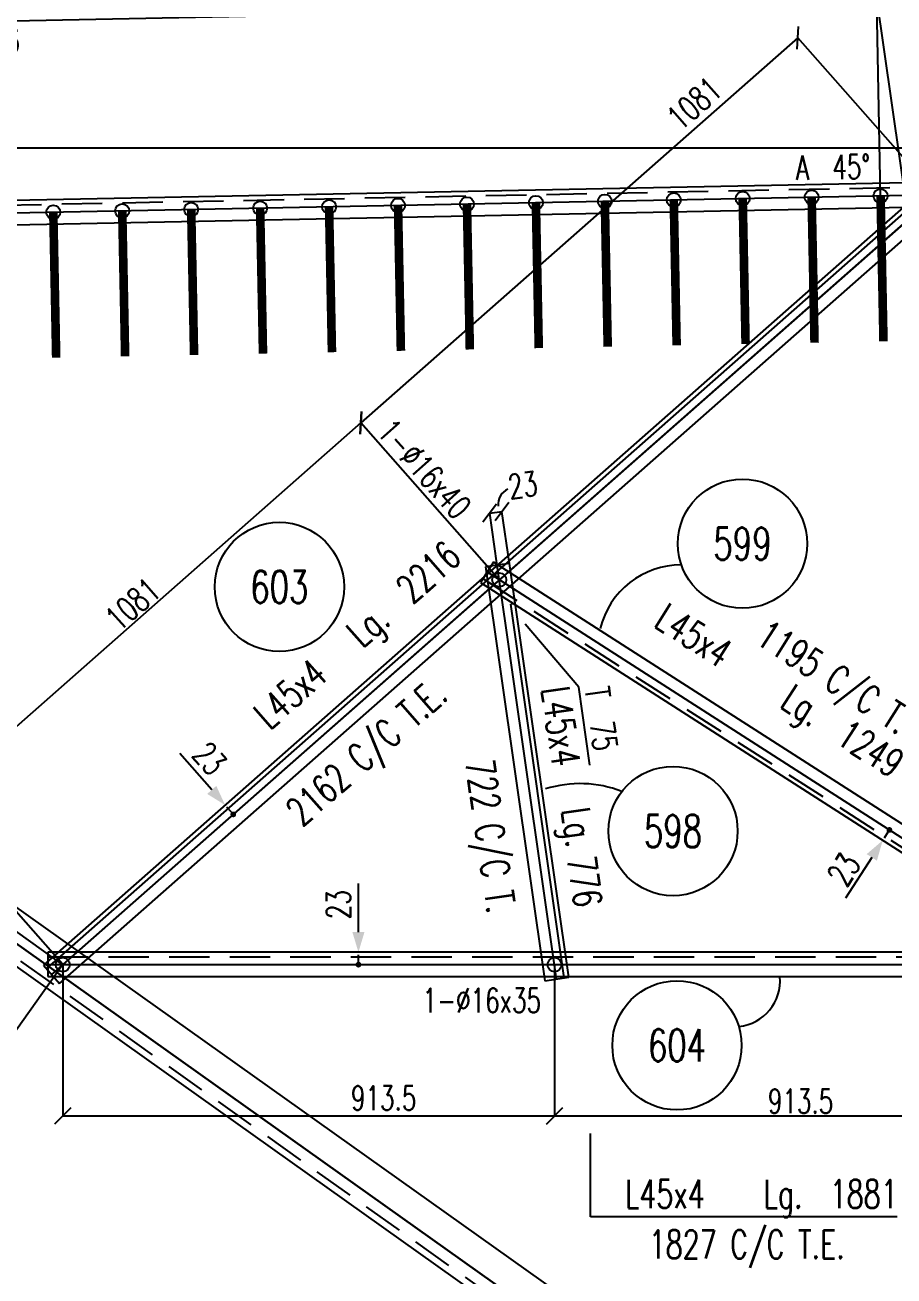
# Model space of a CAD drawing. Extents: x 45791 to 57956, y -56371 to -47761.
# Drawn here: x 50280 to 51893, y -51365 to -49043 of the extents above; entities that cross this region are included whole.
import ezdxf
from ezdxf.enums import TextEntityAlignment as Align

# ---------------------------------------------------------------- set-up
doc = ezdxf.new("R2010")
doc.units = 0
doc.header["$LTSCALE"] = 150
doc.header["$MEASUREMENT"] = 0
doc.linetypes.add('DASHED', pattern=[0.75, 0.5, -0.25])
doc.layers.get('0').update_dxf_attribs({"linetype": 'CONTINUOUS'})
for name, color, linetype in [('ASSI', 3, 'CONTINUOUS'), ('BOLLINI_1', 7, 'CONTINUOUS'), ('FORI', 2, 'CONTINUOUS'), ('LINEA_ANG', 2, 'CONTINUOUS'), ('LS', 7, 'CONTINUOUS'), ('QT_MAL', 7, 'CONTINUOUS'), ('QT_MPR', 7, 'CONTINUOUS'), ('TRAT-Y', 7, 'DASHED')]:
    doc.layers.add(name, color=color, linetype=linetype)
doc.styles.add('QUOTE', font='ROMANS8.SHX', dxfattribs={"width": 0.7})
doc.styles.add('RQL', font='ROMANS8.SHX', dxfattribs={"width": 0.7})
doc.styles.add('RS', font='ROMANS8.shx', dxfattribs={"width": 0.7})
doc.styles.get("Standard").update_dxf_attribs({"font": 'ROMANS8.SHX', "width": 0.7})
doc.dimstyles.new('FRECCE1', dxfattribs={"dimtxt": 45, "dimasz": 5, "dimexe": 0, "dimexo": 0, "dimgap": 1, "dimtad": 1, "dimdec": 0, "dimzin": 0, "dimdsep": 46, "dimtxsty": 'RS', "dimblk1": 'QUOTP', "dimblk2": 'QUOTF', "dimsah": 1, "dimcen": 0, "dimclrd": 2, "dimclre": 2, "dimclrt": 7, "dimadec": 0, "dimazin": 0, "dimtfac": 1, "dimtdec": 0, "dimtix": 1, "dimtmove": 2, "dimatfit": 3, "dimldrblk": 'QUOTP', "dimfxl": 1, "dimtolj": 1, "dimtzin": 0, "dimarcsym": 0})
doc.dimstyles.new('TRATTO', dxfattribs={"dimscale": 0, "dimtxt": 45, "dimasz": 30, "dimexe": 0, "dimexo": 0, "dimgap": 5, "dimtad": 1, "dimrnd": 0.5, "dimdsep": 46, "dimtxsty": 'RS', "dimblk1": 'OBLIQUE', "dimblk2": 'OBLIQUE', "dimsah": 1, "dimcen": 0.09, "dimclrd": 2, "dimclre": 2, "dimclrt": 7, "dimadec": 0, "dimazin": 0, "dimtfac": 1, "dimtix": 1, "dimtmove": 2, "dimatfit": 3, "dimfxl": 1, "dimtolj": 1, "dimtzin": 0, "dimarcsym": 0})

# ---------------------------------------------------------------- blocks, each defined once
blk = doc.blocks.new('ASSE98')
blk.add_line((0, 0), (1, 0))
at = {"color": 7, "style": 'QUOTE', "width": 0.5, "flags": 1}
for tag, p in [('TI', (1.38308, 6.82731)), ('DI_S', (1.38308, 6.42178)), ('D_S', (1.38308, 6.02092)), ('E_S', (1.38308, 5.68065)), ('NFORI', (1.36454, 5.29792)), ('ALAR', (1.36349, 4.93246)), ('FAM', (1.3775, 4.54645)), ('ALA', (1.38308, 4.19257)), ('DISP2', (1.38308, 3.84971)), ('DISP1', (1.38308, 3.50686)), ('PINZAF', (1.38308, 3.164)), ('PINZAI', (1.38308, 2.82114)), ('TRP', (1.38308, 2.47829)), ('NP', (1.38308, 2.13543)), ('SV', (1.38308, 1.79257)), ('PESO', (1.38308, 1.44971)), ('QUA', (1.38308, 1.10686)), ('LUN', (1.38308, 0.764)), ('PROF', (1.38308, 0.42114)), ('POS', (1.38308, 0.07829))]:
    blk.add_attdef(tag, p, '', height=0.2, dxfattribs=at)
at = {"color": 7, "flags": 1}
for tag, p in [('LAV1', (3.07431, 6.82847)), ('LAV2', (3.07431, 6.49513)), ('LAV3', (3.07431, 6.1618)), ('LAV4', (3.07431, 5.82847)), ('LAV5', (3.07431, 5.49513)), ('LAV6', (3.07431, 5.1618)), ('LAV7', (3.07431, 4.82847)), ('LAV8', (3.07431, 4.49513)), ('LAV9', (3.07431, 4.1618)), ('LAV10', (3.07431, 3.82847))]:
    blk.add_attdef(tag, p, '', height=0.2, dxfattribs=at)
blk = doc.blocks.new('16')
blk.add_circle((0, 0), 1)
blk = doc.blocks.new('xxx')
blk.add_circle((0, 0), 8)
at = {"color": 3, "style": 'RQL', "width": 0.7}
blk.add_attdef('POS', text='', height=4, dxfattribs=at).set_placement((0, 0), align=Align.MIDDLE)
at = {"color": 3, "style": 'RQL', "width": 0.7, "flags": 1}
blk.add_attdef('POS1', (-0.39, -5.42), '', height=2, dxfattribs=at)
at = {"style": 'RQL', "width": 0.7, "flags": 1}
blk.add_attdef('TIPO', (-0.39, -8.66), '', height=2, dxfattribs=at)
blk = doc.blocks.new('_OBLIQUE')
at = {"color": 0, "linetype": 'ByBlock'}
blk.add_line((-0.5, -0.5), (0.5, 0.5), dxfattribs=at)
blk = doc.blocks.new('*D44')
at = {"layer": 'QT_MPR', "color": 2, "lineweight": -2, "transparency": 16777216}
for p, q in [((48438.4, -49427.9), (48059.9, -49960)), ((48059.9, -49960), (49971.6, -51319.4)), ((50350, -50787.2), (49971.6, -51319.4))]:
    blk.add_line(p, q, dxfattribs=at)
at = {"layer": 'QT_MPR', "color": 2, "lineweight": -2, "transparency": 16777216, "xscale": 30, "yscale": 30, "zscale": 30}
for p, rotation in [((48059.9, -49960), 144.5837768006198), ((49971.6, -51319.4), 324.5837768006198)]:
    blk.add_blockref('_OBLIQUE', p, dxfattribs=dict(at, rotation=rotation))
at = {"layer": 'QT_MPR', "color": 7, "transparency": 16777216, "insert": (48999.1, -50594.1), "char_height": 45, "attachment_point": 5, "rotation": 324.5838, "style": 'RS'}
blk.add_mtext('\\A1;2345.5', dxfattribs=at)
blk = doc.blocks.new('*D45')
at = {"layer": 'QT_MPR', "color": 2, "lineweight": -2, "transparency": 16777216}
for p, q in [((50350, -50787.2), (49971.6, -51319.4)), ((49971.6, -51319.4), (51856.8, -52659.9)), ((52224.8, -52142.4), (51856.8, -52659.9))]:
    blk.add_line(p, q, dxfattribs=at)
at = {"layer": 'QT_MPR', "color": 2, "lineweight": -2, "transparency": 16777216, "xscale": 30, "yscale": 30, "zscale": 30}
for p, rotation in [((49971.6, -51319.4), 144.5837768006198), ((51856.8, -52659.9), 324.5837768006198)]:
    blk.add_blockref('_OBLIQUE', p, dxfattribs=dict(at, rotation=rotation))
at = {"layer": 'QT_MPR', "color": 7, "transparency": 16777216, "insert": (50930.1, -51967.3), "char_height": 45, "attachment_point": 5, "rotation": 324.5838, "style": 'RS'}
blk.add_mtext('\\A1;2313.5', dxfattribs=at)
blk = doc.blocks.new('QUOTP')
at = {"layer": 'ASSI', "color": 2, "const_width": 1.07}
blk.add_lwpolyline([(-0.53, 0, 1), (0.53, 0, 1)], format="xyb", close=True, dxfattribs=at)
blk = doc.blocks.new('QUOTF')
at = {"layer": 'LS', "color": 2}
blk.add_line((7.5, 0), (25.5, 0), dxfattribs=at)
blk.add_solid([(7.5, 2.25), (0, 0), (7.5, -2.25)], dxfattribs=at)
blk = doc.blocks.new('*D131')
at = {"layer": 'QT_MAL', "color": 2, "lineweight": -2, "transparency": 16777216}
blk.add_line((50663.3, -50504.4), (50654.7, -50494.7), dxfattribs=at)
at = {"layer": 'QT_MAL', "color": 2, "lineweight": -2, "transparency": 16777216, "xscale": 5, "yscale": 5, "zscale": 5}
for name, p, rotation in [('QUOTF', (50651.4, -50490.9), 131.3987663493484), ('QUOTP', (50666.6, -50508.2), 311.3987663493484)]:
    blk.add_blockref(name, p, dxfattribs=dict(at, rotation=rotation))
at = {"layer": 'QT_MAL', "color": 7, "transparency": 16777216, "insert": (50622.6, -50404.6), "char_height": 45, "attachment_point": 5, "rotation": 311.3988, "style": 'RS'}
blk.add_mtext('\\A1;23', dxfattribs=at)
blk = doc.blocks.new('*D50')
at = {"layer": 'QT_MPR', "color": 2, "lineweight": -2, "transparency": 16777216}
for p in [(48187.5, -48573.4), (51975.1, -49271.5)]:
    blk.add_line(p, (51975.1, -48573.4), dxfattribs=at)
at = {"layer": 'QT_MPR', "color": 2, "lineweight": -2, "transparency": 16777216, "xscale": 30, "yscale": 30, "zscale": 30, "rotation": 180}
blk.add_blockref('_OBLIQUE', (48187.5, -48573.4), dxfattribs=at)
at = {"layer": 'QT_MPR', "color": 2, "lineweight": -2, "transparency": 16777216, "xscale": 30, "yscale": 30, "zscale": 30}
blk.add_blockref('_OBLIQUE', (51975.1, -48573.4), dxfattribs=at)
at = {"layer": 'QT_MPR', "color": 7, "transparency": 16777216, "insert": (50081.3, -48545.9), "char_height": 45, "attachment_point": 5, "style": 'RS'}
blk.add_mtext('\\A1;3787.5', dxfattribs=at)
blk = doc.blocks.new('*D96')
at = {"layer": 'QT_MPR', "color": 2, "lineweight": -2, "transparency": 16777216}
for p, q in [((48533.8, -49068.9), (51861.1, -49003.1)), ((51868.2, -49360), (51861.1, -49003.1)), ((48540.8, -49425.8), (48533.8, -49068.9))]:
    blk.add_line(p, q, dxfattribs=at)
at = {"layer": 'QT_MPR', "color": 2, "lineweight": -2, "transparency": 16777216, "xscale": 30, "yscale": 30, "zscale": 30}
for p, rotation in [((51861.1, -49003.1), 1.133613785218589), ((48533.8, -49068.9), 181.1336137852186)]:
    blk.add_blockref('_OBLIQUE', p, dxfattribs=dict(at, rotation=rotation))
at = {"layer": 'QT_MPR', "color": 7, "transparency": 16777216, "insert": (50191.6, -49073.1), "char_height": 45, "attachment_point": 5, "rotation": 1.1336, "style": 'RS'}
blk.add_mtext('\\A1;128x26', dxfattribs=at)
blk = doc.blocks.new('*D97')
at = {"layer": 'QT_MPR', "color": 2, "lineweight": -2, "transparency": 16777216}
for p, q in [((48533.8, -49068.9), (51861.1, -49003.1)), ((51868.2, -49360), (51861.1, -49003.1)), ((48540.8, -49425.8), (48533.8, -49068.9))]:
    blk.add_line(p, q, dxfattribs=at)
at = {"layer": 'QT_MPR', "color": 2, "lineweight": -2, "transparency": 16777216, "xscale": 30, "yscale": 30, "zscale": 30}
for p, rotation in [((51861.1, -49003.1), 1.133613785218589), ((48533.8, -49068.9), 181.1336137852186)]:
    blk.add_blockref('_OBLIQUE', p, dxfattribs=dict(at, rotation=rotation))
at = {"layer": 'QT_MPR', "color": 7, "transparency": 16777216, "insert": (50196.9, -49008.5), "char_height": 45, "attachment_point": 5, "rotation": 1.1336, "style": 'RS'}
blk.add_mtext('\\A1;3328', dxfattribs=at)
blk = doc.blocks.new('*D98')
at = {"layer": 'QT_MPR', "color": 2, "lineweight": -2, "transparency": 16777216}
for p, q in [((51861.1, -49003.1), (51964.2, -49001)), ((51971.3, -49358), (51964.2, -49001)), ((51868.2, -49360), (51861.1, -49003.1))]:
    blk.add_line(p, q, dxfattribs=at)
at = {"layer": 'QT_MPR', "color": 2, "lineweight": -2, "transparency": 16777216, "xscale": 30, "yscale": 30, "zscale": 30}
for p, rotation in [((51861.1, -49003.1), 181.1336137852186), ((51964.2, -49001), 1.133613785218589)]:
    blk.add_blockref('_OBLIQUE', p, dxfattribs=dict(at, rotation=rotation))
at = {"layer": 'QT_MPR', "color": 7, "transparency": 16777216, "insert": (51768.3, -48966.6), "char_height": 45, "attachment_point": 5, "rotation": 1.1336, "style": 'RS'}
blk.add_mtext('\\A1;103', dxfattribs=at)
blk = doc.blocks.new('*D150')
at = {"layer": 'QT_MAL', "color": 2, "lineweight": -2, "transparency": 16777216}
blk.add_line((50898.9, -50782.2), (50898.9, -50769.2), dxfattribs=at)
at = {"layer": 'QT_MAL', "color": 2, "lineweight": -2, "transparency": 16777216, "xscale": 5, "yscale": 5, "zscale": 5}
for name, p, rotation in [('QUOTF', (50898.9, -50764.2), 90), ('QUOTP', (50898.9, -50787.2), 270)]:
    blk.add_blockref(name, p, dxfattribs=dict(at, rotation=rotation))
at = {"layer": 'QT_MAL', "color": 7, "transparency": 16777216, "insert": (50861.9, -50675.8), "char_height": 45, "attachment_point": 5, "rotation": 90, "style": 'RS'}
blk.add_mtext('\\A1;23', dxfattribs=at)
blk = doc.blocks.new('*D151')
at = {"layer": 'QT_MPR', "color": 2, "lineweight": -2, "transparency": 16777216}
for p, q in [((51262.9, -50787.2), (51262.9, -51068.2)), ((52176.4, -50787.2), (52176.4, -51068.2)), ((52176.4, -51068.2), (51262.9, -51068.2))]:
    blk.add_line(p, q, dxfattribs=at)
at = {"layer": 'QT_MPR', "color": 2, "lineweight": -2, "transparency": 16777216, "xscale": 30, "yscale": 30, "zscale": 30, "rotation": 180}
blk.add_blockref('_OBLIQUE', (51262.9, -51068.2), dxfattribs=at)
at = {"layer": 'QT_MPR', "color": 2, "lineweight": -2, "transparency": 16777216, "xscale": 30, "yscale": 30, "zscale": 30}
blk.add_blockref('_OBLIQUE', (52176.4, -51068.2), dxfattribs=at)
at = {"layer": 'QT_MPR', "color": 7, "transparency": 16777216, "insert": (51719.6, -51040.7), "char_height": 45, "attachment_point": 5, "style": 'RS'}
blk.add_mtext('\\A1;913.5', dxfattribs=at)
blk = doc.blocks.new('*D152')
at = {"layer": 'QT_MPR', "color": 2, "lineweight": -2, "transparency": 16777216}
for p, q in [((50350, -50787.2), (50350, -51068.2)), ((51262.9, -50787.2), (51262.9, -51068.2)), ((51262.9, -51068.2), (50350, -51068.2))]:
    blk.add_line(p, q, dxfattribs=at)
at = {"layer": 'QT_MPR', "color": 2, "lineweight": -2, "transparency": 16777216, "xscale": 30, "yscale": 30, "zscale": 30, "rotation": 180}
blk.add_blockref('_OBLIQUE', (50350, -51068.2), dxfattribs=at)
at = {"layer": 'QT_MPR', "color": 2, "lineweight": -2, "transparency": 16777216, "xscale": 30, "yscale": 30, "zscale": 30}
blk.add_blockref('_OBLIQUE', (51262.9, -51068.2), dxfattribs=at)
at = {"layer": 'QT_MPR', "color": 7, "transparency": 16777216, "insert": (50945.7, -51034.8), "char_height": 45, "attachment_point": 5, "style": 'RS'}
blk.add_mtext('\\A1;913.5', dxfattribs=at)
blk = doc.blocks.new('*D153')
at = {"layer": 'QT_MPR', "color": 2, "lineweight": -2, "transparency": 16777216}
for p, q in [((51714.4, -49066.5), (50903.5, -49781.4)), ((51971.3, -49358), (51714.4, -49066.5)), ((51160.4, -50072.8), (50903.5, -49781.4))]:
    blk.add_line(p, q, dxfattribs=at)
at = {"layer": 'QT_MPR', "color": 2, "lineweight": -2, "transparency": 16777216, "xscale": 30, "yscale": 30, "zscale": 30}
for p, rotation in [((51714.4, -49066.5), 41.39876634934849), ((50903.5, -49781.4), 221.3987663493485)]:
    blk.add_blockref('_OBLIQUE', p, dxfattribs=dict(at, rotation=rotation))
at = {"layer": 'QT_MPR', "color": 7, "transparency": 16777216, "insert": (51522.5, -49188.3), "char_height": 45, "attachment_point": 5, "rotation": 41.3988, "style": 'RS'}
blk.add_mtext('\\A1;1081', dxfattribs=at)
blk = doc.blocks.new('*D154')
at = {"layer": 'QT_MPR', "color": 2, "lineweight": -2, "transparency": 16777216}
for p, q in [((50903.5, -49781.4), (50093.1, -50495.8)), ((51160.4, -50072.8), (50903.5, -49781.4)), ((50350, -50787.2), (50093.1, -50495.8))]:
    blk.add_line(p, q, dxfattribs=at)
at = {"layer": 'QT_MPR', "color": 2, "lineweight": -2, "transparency": 16777216, "xscale": 30, "yscale": 30, "zscale": 30}
for p, rotation in [((50903.5, -49781.4), 41.39876634934849), ((50093.1, -50495.8), 221.3987663493485)]:
    blk.add_blockref('_OBLIQUE', p, dxfattribs=dict(at, rotation=rotation))
at = {"layer": 'QT_MPR', "color": 7, "transparency": 16777216, "insert": (50480.1, -50118), "char_height": 45, "attachment_point": 5, "rotation": 41.3988, "style": 'RS'}
blk.add_mtext('\\A1;1081', dxfattribs=at)
blk = doc.blocks.new('*D155')
at = {"layer": 'QT_MAL', "color": 2, "lineweight": -2, "transparency": 16777216}
blk.add_line((51881.8, -50541.3), (51874.8, -50552.3), dxfattribs=at)
at = {"layer": 'QT_MAL', "color": 2, "lineweight": -2, "transparency": 16777216, "xscale": 5, "yscale": 5, "zscale": 5}
for name, p, rotation in [('QUOTP', (51884.5, -50537.1), 57.32996622481075), ('QUOTF', (51872.1, -50556.5), 237.3299662248107)]:
    blk.add_blockref(name, p, dxfattribs=dict(at, rotation=rotation))
at = {"layer": 'QT_MAL', "color": 7, "transparency": 16777216, "insert": (51800.1, -50610.7), "char_height": 45, "attachment_point": 5, "rotation": 57.33, "style": 'RS'}
blk.add_mtext('\\A1;23', dxfattribs=at)
blk = doc.blocks.new('bull')
at = {"style": 'RS', "width": 0.7, "flags": 1}
for tag, p in [('NN', (-12.25, 0)), ('DIAMETRO', (0, -4.86)), ('SERRAGGIO', (0, -9.71)), ('LUNGHEZZA', (0, -14.57)), ('NB', (0, -19.43)), ('TIPO', (0, -24.12)), ('EL', (-0.14, -29))]:
    blk.add_attdef(tag, p, '', height=3, dxfattribs=at)
at = {"style": 'RS', "width": 0.7}
blk.add_attdef('BULLONE', (0, 0), '', height=3, dxfattribs=at)
blk = doc.blocks.new('*D168')
at = {"layer": 'LS', "color": 2, "lineweight": -2, "transparency": 16777216}
for p, q in [((51142.7, -49949), (51165.4, -49945.7)), ((51160.4, -50072.8), (51142.7, -49949)), ((51179.3, -50042.5), (51165.4, -49945.7))]:
    blk.add_line(p, q, dxfattribs=at)
at = {"layer": 'LS', "color": 2, "lineweight": -2, "transparency": 16777216, "xscale": 30, "yscale": 30, "zscale": 30}
for p, rotation in [((51165.4, -49945.7), 8.163600497999992), ((51142.7, -49949), 188.163600498)]:
    blk.add_blockref('_OBLIQUE', p, dxfattribs=dict(at, rotation=rotation))
at = {"layer": 'LS', "color": 7, "transparency": 16777216, "insert": (51204.1, -49896.9), "char_height": 45, "attachment_point": 5, "rotation": 8.1636, "style": 'RS'}
blk.add_mtext('\\A1;23', dxfattribs=at)

msp = doc.modelspace()

# ---------------------------------------------------------------- linework, layer by layer
at = {"layer": 'LINEA_ANG'}
for p, q in [((51823.003, -48732.842), (52288.624, -51977.604)), ((52292.502, -52123.094), (48349.708, -49319.415)), ((51976.343, -49322.842), (50314.065, -50788.274)), ((51997.839, -49334.42), (48410.541, -49405.405)), ((51981.964, -49329.218), (50319.686, -50794.65)), ((48247.024, -49356.832), (52275.39, -52221.359)), ((50343.824, -50822.029), (52006.101, -49356.598)), ((48411.432, -49450.397), (51998.729, -49379.412)), ((51149.561, -50039.717), (51125.27, -50077.597)), ((51179.308, -50042.55), (51134.764, -50048.94)), ((52200.961, -50713.927), (51149.561, -50039.717)), ((51289.501, -50810.686), (51179.308, -50042.55)), ((51134.764, -50048.94), (51244.957, -50817.076)), ((51125.27, -50077.597), (52176.67, -50751.808)), ((51189.958, -50116.79), (51181.545, -50117.997)), ((51281.087, -50811.893), (51181.545, -50117.997)), ((52203.4, -50764.226), (50322.4, -50764.226)), ((50322.4, -50764.226), (50322.4, -50809.226)), ((50314.065, -50788.274), (50343.824, -50822.029)), ((50322.4, -50809.226), (52203.4, -50809.226)), ((51244.957, -50817.076), (51289.501, -50810.686))]:
    msp.add_line(p, q, dxfattribs=at)
at = {"layer": 'LS', "color": 6}
for p, q in [((52015.473, -49271.539), (48187.473, -49271.539)), ((52450.473, -52302.913), (48187.473, -49271.539)), ((50350.034, -50787.226), (51971.3, -49357.95)), ((50350.034, -50787.226), (48438.366, -49427.859)), ((51308.086, -50271.799), (51208.151, -50155.367)), ((51328.249, -50416.865), (51308.086, -50271.799)), ((52176.4, -50787.226), (50350.034, -50787.226)), ((51329.855, -51255.364), (51329.855, -51100.704)), ((51898.779, -51255.364), (51329.855, -51255.364))]:
    msp.add_line(p, q, dxfattribs=at)
at = {"layer": 'LS', "color": 6, "const_width": 16}
for points in [[(50844.395, -49380.249), (50849.736, -49650.196)], [(51100.345, -49375.184), (51105.686, -49645.132)], [(51356.295, -49370.12), (51361.636, -49640.067)], [(51612.244, -49365.055), (51617.586, -49635.002)], [(51868.19, -49359.99), (51873.531, -49629.938)], [(50332.495, -49390.379), (50337.837, -49660.326)], [(50588.445, -49385.314), (50593.787, -49655.261)]]:
    msp.add_lwpolyline(points, dxfattribs=at)
at = {"layer": 'LS', "color": 2, "linetype": 'DASHED', "const_width": 16}
for points in [[(50972.37, -49377.717), (50977.711, -49647.664)], [(51228.32, -49372.652), (51233.661, -49642.599)], [(51484.269, -49367.587), (51489.611, -49637.535)], [(51740.219, -49362.523), (51745.561, -49632.47)], [(50460.47, -49387.846), (50465.812, -49657.793)], [(50716.42, -49382.782), (50721.761, -49652.729)]]:
    msp.add_lwpolyline(points, dxfattribs=at)
at = {"layer": 'LS', "color": 6}
for centre, radius, start, end in [((51187.699, -49931.83), 29.579, 112.697212, 188.027951), ((51497.857, -50199.774), 154.595, 89.717604, 166.3598), ((51310.653, -50663.489), 212.4, 68.639953, 107.636983), ((51596.53, -50817.524), 84.981, 275.951791, 5.326241)]:
    msp.add_arc(centre, radius, start, end, dxfattribs=at)
at = {"layer": 'TRAT-Y'}
for p, q in [((48254.558, -49346.237), (52282.923, -52210.765)), ((51998.007, -49342.919), (48410.71, -49413.904)), ((51129.859, -50070.442), (52181.258, -50744.653)), ((50322.4, -50772.726), (52203.4, -50772.726))]:
    msp.add_line(p, q, dxfattribs=at)

# ---------------------------------------------------------------- block references
at = {"layer": 'ASSI'}
ref = msp.add_blockref('ASSE98', (51998.294, -49357.416), dxfattribs=dict(at, xscale=3588, rotation=181.1336137852186))
ref.add_attrib('LAV2', 'A  45%%d', (51711.661, -49330.383), dxfattribs={"layer": '0', "color": 254, "height": 45, "rotation": 1.133614, "width": 0.7})
at = {"layer": 'ASSI', "xscale": 4943, "rotation": 324.5837768006197}
msp.add_blockref('ASSE98', (48267.307, -49328.308), dxfattribs=at)
at = {"layer": 'ASSI'}
ref = msp.add_blockref('ASSE98', (51991.553, -49340.095), dxfattribs=dict(at, xscale=2216, zscale=2216, rotation=221.3987663493485))
ref.add_attrib('PROF', 'L45x4', (50733.846, -50352.928), dxfattribs={"layer": '0', "color": 2, "height": 52.5, "rotation": 41.398766, "style": 'QUOTE', "width": 0.7})
ref.add_attrib('LUN', '2216', (50998.692, -50119.445), dxfattribs={"layer": '0', "color": 2, "height": 52.5, "rotation": 41.398766, "style": 'QUOTE', "width": 0.7})
ref.add_attrib('PESO', '2162 C/C T.E.', (50794.232, -50532.77), dxfattribs={"layer": '0', "color": 2, "height": 52.5, "rotation": 41.398766, "style": 'QUOTE', "width": 0.7})
ref.add_attrib('SV', 'Lg.', (50906.352, -50200.85), dxfattribs={"layer": '0', "color": 2, "height": 52.5, "rotation": 41.398766, "style": 'QUOTE', "width": 0.7})
ref = msp.add_blockref('ASSE98', (51266.734, -50813.952), dxfattribs=dict(at, xscale=775.9999999999999, zscale=775.9999999999999, rotation=98.16360049941338))
ref.add_attrib('PROF', 'L45x4', (51237.993, -50275.028), dxfattribs={"layer": '0', "color": 2, "height": 52.5, "rotation": 278.1636, "style": 'QUOTE', "width": 0.7})
ref.add_attrib('LUN', '776', (51286.31, -50589.465), dxfattribs={"layer": '0', "color": 2, "height": 52.5, "rotation": 278.1636, "style": 'QUOTE', "width": 0.7})
ref.add_attrib('PESO', '722 C/C T.', (51097.623, -50410.24), dxfattribs={"layer": '0', "color": 2, "height": 52.5, "rotation": -81.8364, "style": 'QUOTE', "width": 0.7})
ref.add_attrib('SV', 'Lg.', (51275.496, -50499.814), dxfattribs={"layer": '0', "color": 2, "height": 52.5, "rotation": 278.1636, "style": 'QUOTE', "width": 0.7})
ref.add_attrib('LAV1', 'T  75', (51318.84, -50274.933), dxfattribs={"layer": '0', "color": 254, "height": 45, "rotation": -81.8364, "width": 0.7})
ref = msp.add_blockref('ASSE98', (51137.686, -50058.236), dxfattribs=dict(at, xscale=1249, zscale=1249, rotation=327.3299662248108))
ref.add_attrib('PROF', 'L45x4', (51444.799, -50157.762), dxfattribs={"layer": '0', "color": 2, "height": 52.5, "rotation": 327.329966, "style": 'QUOTE', "width": 0.7})
ref.add_attrib('LUN', '1249', (51782.485, -50374.303), dxfattribs={"layer": '0', "color": 2, "height": 52.5, "rotation": 327.329966, "style": 'QUOTE', "width": 0.7})
ref.add_attrib('PESO', '1195 C/C T.', (51633.048, -50189.235), dxfattribs={"layer": '0', "color": 2, "height": 52.5, "rotation": 327.329966, "style": 'QUOTE', "width": 0.7})
ref.add_attrib('SV', 'Lg.', (51678.86, -50307.853), dxfattribs={"layer": '0', "color": 2, "height": 52.5, "rotation": 327.329966, "style": 'QUOTE', "width": 0.7})
ref = msp.add_blockref('ASSE98', (52203.4, -50787.226), dxfattribs=dict(at, xscale=1881, rotation=180))
ref.add_attrib('PROF', 'L45x4', (51393.643, -51239.318), dxfattribs={"layer": '0', "color": 2, "height": 52.5, "style": 'QUOTE', "width": 0.7})
ref.add_attrib('LUN', '1881', (51773.881, -51239.004), dxfattribs={"layer": '0', "color": 2, "height": 52.5, "style": 'QUOTE', "width": 0.7})
ref.add_attrib('PESO', '1827 C/C T.E.', (51437.885, -51332.635), dxfattribs={"layer": '0', "color": 2, "height": 52.5, "style": 'QUOTE', "width": 0.7})
ref.add_attrib('SV', 'Lg.', (51650.781, -51239.004), dxfattribs={"layer": '0', "color": 2, "height": 52.5, "style": 'QUOTE', "width": 0.7})
at = {"layer": 'BOLLINI_1', "xscale": 14.99850000000172, "yscale": 14.99850000000172, "zscale": 14.99850000000172}
for p, values in [((51611.806, -50005.657), {'POS': '599'}), ((50752.132, -50085.973), {'POS': '603'}), ((51482.866, -50539.166), {'POS': '598'}), ((51490.212, -50937.028), {'POS': '604'})]:
    msp.add_blockref('xxx', p, dxfattribs=at).add_auto_attribs(values)
at = {"layer": 'FORI', "xscale": 13, "yscale": 13, "zscale": 13, "rotation": 359.7662477969999}
for p in [(51740.219, -49362.523), (51868.19, -49359.99), (50588.445, -49385.314), (50716.42, -49382.782), (50844.395, -49380.249), (50972.37, -49377.717), (51100.345, -49375.184), (51228.32, -49372.652), (51356.295, -49370.12), (51484.269, -49367.587), (51612.244, -49365.055), (50332.495, -49390.379), (50460.47, -49387.846)]:
    msp.add_blockref('16', p, dxfattribs=at)
at = {"layer": 'FORI', "xscale": 13, "yscale": 13, "zscale": 13}
for p in [(51160.414, -50072.811), (51160.414, -50072.811), (50350.034, -50787.226), (51262.9, -50787.226)]:
    msp.add_blockref('16', p, dxfattribs=at)
at = {"layer": 'LS', "color": 7, "xscale": 15, "yscale": 15, "zscale": 15, "rotation": 312.009438220552}
msp.add_blockref('bull', (50930.89, -49800.203), dxfattribs=at).add_auto_attribs({'BULLONE': '1-%%c16x40                '})
at = {"layer": 'LS', "color": 7, "xscale": 15, "yscale": 15, "zscale": 15}
msp.add_blockref('bull', (51018.036, -50876.096), dxfattribs=at).add_auto_attribs({'BULLONE': '1-%%c16x35                '})

# ---------------------------------------------------------------- dimensions: what is measured, and where the dimension line sits
at = {"layer": 'LS'}
dim = msp.add_linear_dim(base=(51165.42, -49945.732), p1=(51160.414, -50072.811), p2=(51179.308, -50042.55), angle=8.1636, text='23', dimstyle='TRATTO', override={"dimscale": 1}, dxfattribs=at)
dim.commit()
dim.dimension.update_dxf_attribs({"geometry": '*D168', "text_midpoint": (51204.113, -49896.916), "dimtype": 160})
at = {"layer": 'QT_MAL'}
for base, p1, p2, angle, picture, middle in [((50651.365, -50490.917), (50666.575, -50508.17), (50651.365, -50490.917), 311.398766, '*D131', (50622.609, -50404.553)), ((51872.074, -50556.486), (51884.489, -50537.124), (51872.074, -50556.486), 57.329966, '*D155', (51800.117, -50610.655)), ((50898.916, -50764.226), (50898.916, -50787.226), (50898.916, -50764.226), 90, '*D150', (50861.87, -50675.758))]:
    dim = msp.add_linear_dim(base=base, p1=p1, p2=p2, angle=angle, text='23', dimstyle='FRECCE1', dxfattribs=at)
    dim.commit()
    dim.dimension.update_dxf_attribs({"geometry": picture, "text_midpoint": middle, "dimtype": 160})
at = {"layer": 'QT_MPR'}
dim = msp.add_linear_dim(base=(51975.064, -48573.353), p1=(48187.473, -48573.353), p2=(51975.064, -49271.539), dimstyle='TRATTO', override={"dimscale": 1}, dxfattribs=at)
dim.commit()
dim.dimension.update_dxf_attribs({"geometry": '*D50', "text_midpoint": (50081.268, -48545.853)})
for base, p1, p2, angle, text, picture, middle in [((51964.237, -49001.016), (51868.19, -49359.99), (51971.3, -49357.95), 1.133614, '103', '*D98', (51768.266, -48966.57)), ((51861.127, -49003.056), (48540.846, -49425.832), (51868.19, -49359.99), 1.133614, '3328', '*D97', (50196.911, -49008.482)), ((51861.127, -49003.056), (48540.846, -49425.832), (51868.19, -49359.99), 1.133614, '128x26', '*D96', (50191.604, -49073.148)), ((50903.488, -49781.373), (51971.3, -49357.95), (51160.414, -50072.811), 41.398766, '1081', '*D153', (51522.524, -49188.292)), ((49971.613, -51319.397), (48438.366, -49427.859), (50350.034, -50787.226), 324.583777, '2345.5', '*D44', (48999.117, -50594.122)), ((50093.108, -50495.788), (51160.414, -50072.811), (50350.034, -50787.226), 41.398766, '1081', '*D154', (50480.112, -50117.952)), ((51856.814, -52659.943), (50350.034, -50787.226), (52224.804, -52142.441), 324.583777, '2313.5', '*D45', (50930.15, -51967.259))]:
    dim = msp.add_linear_dim(base=base, p1=p1, p2=p2, angle=angle, text=text, dimstyle='TRATTO', override={"dimscale": 1}, dxfattribs=at)
    dim.commit()
    dim.dimension.update_dxf_attribs({"geometry": picture, "text_midpoint": middle, "dimtype": 160})
for base, p1, p2, picture, middle in [((50350.034, -51068.196), (51262.9, -50787.226), (50350.034, -50787.226), '*D152', (50945.656, -51034.806)), ((51262.9, -51068.196), (52176.4, -50787.226), (51262.9, -50787.226), '*D151', (51719.65, -51040.696))]:
    dim = msp.add_linear_dim(base=base, p1=p1, p2=p2, text='913.5', dimstyle='TRATTO', override={"dimscale": 1}, dxfattribs=at)
    dim.commit()
    dim.dimension.update_dxf_attribs({"geometry": picture, "text_midpoint": middle, "dimtype": 160})

doc.saveas('drawing.dxf')
